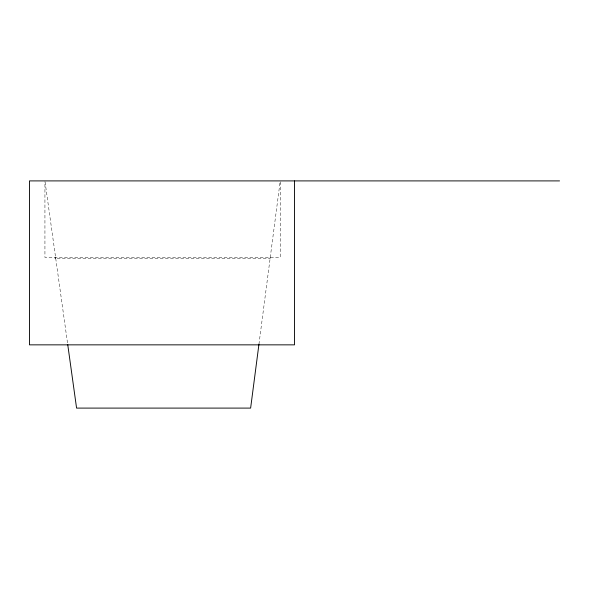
<?xml version="1.0" encoding="UTF-8"?>
<svg xmlns="http://www.w3.org/2000/svg" width="589" height="589" viewBox="0 0 589 589"><rect width="100%" height="100%" fill="white"/><g stroke="black" fill="none" stroke-linecap="round" stroke-linejoin="round"><path stroke-width="0.44" stroke-dasharray="2.94 2.21" d="M258.939 344.278L280.099 181.802M45.059 181.802L67.617 343.762M280.217 181.81L280.217 257.415L44.933 257.415L44.933 181.81M270.101 257.415L270.101 258.578L55.049 258.578L55.049 257.415M55.756 257.415L55.756 258.578"/><path stroke-width="0.88" d="M258.939 344.278L250.627 408.096L76.577 408.096L67.72 344.484M559.55 180.904L29.45 180.904L29.45 344.852L294.5 344.852L294.5 180.904"/></g></svg>
